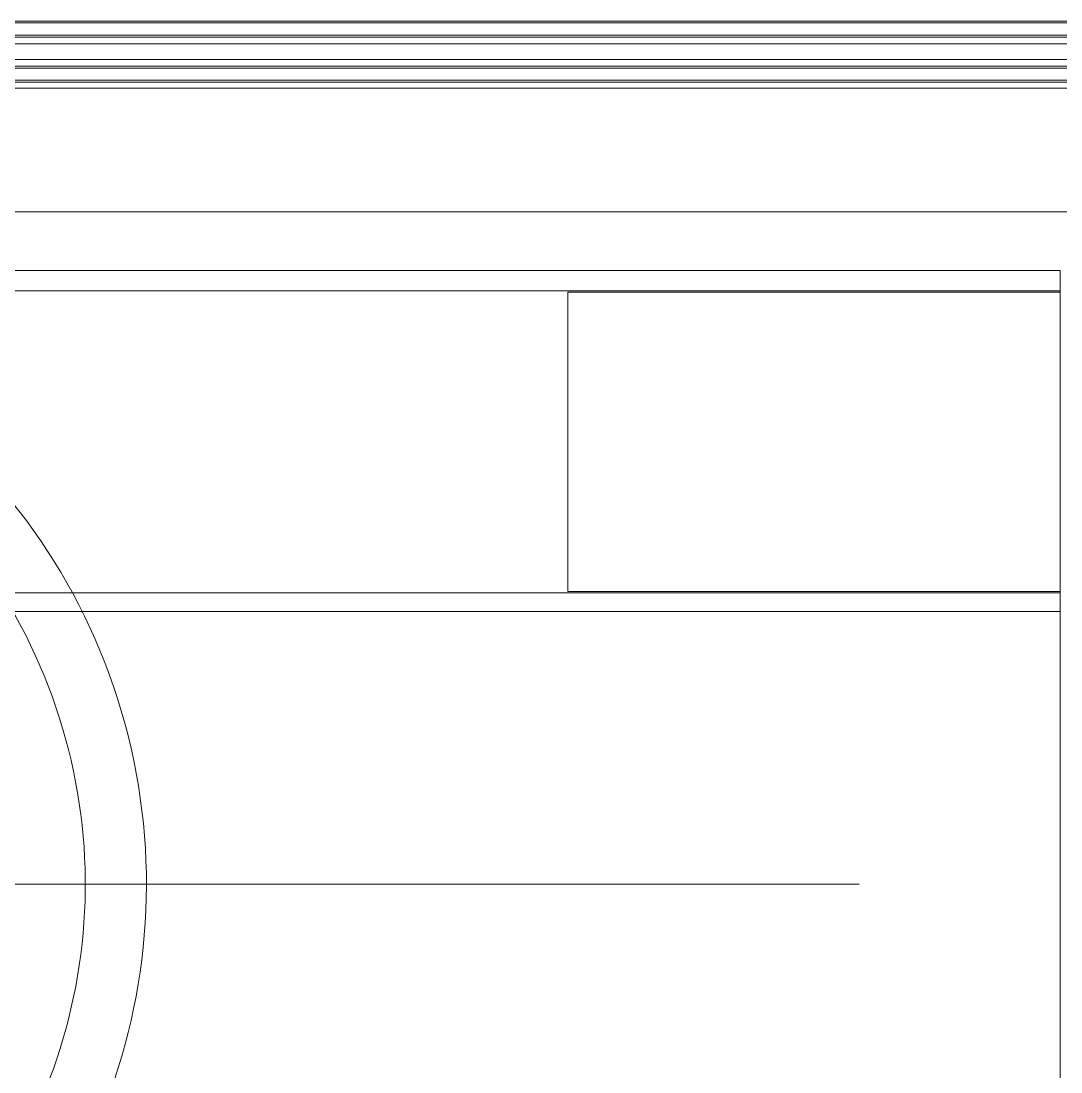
# Model space of a CAD drawing. Header units: inches. Extents: x 2378 to 8138, y 788 to 3743.
# Drawn here: x 4978.7 to 5148.8, y 1534.9 to 1706.9 of the extents above; entities that cross this region are included whole.
import ezdxf

# ---------------------------------------------------------------- set-up
doc = ezdxf.new("R2010")
doc.units = ezdxf.units.IN
doc.header["$MEASUREMENT"] = 0
doc.set_wipeout_variables(frame=1)
doc.layers.add('PK24E', color=7, linetype='Continuous')
for name, color, linetype, true_color in [('PK24E-COMP-PALLET', 132, 'Continuous', 0x00b7c8), ('PK24E-SYS-LIFT', 31, 'Continuous', 0xffcc5a), ('PK24E-SYS-SHELF', 31, 'Continuous', 0xffcc5a)]:
    doc.layers.add(name, color=color, linetype=linetype, true_color=true_color)
doc.layers.add('PK24E-TTARROW', color=20, linetype='Continuous', lineweight=20, true_color=0xf54b32)

# ---------------------------------------------------------------- blocks, each defined once
blk = doc.blocks.new('ELIFTTT-CHASIS--TOP-COMP-PKE24')
at = {"layer": 'PK24E-SYS-LIFT', "lineweight": 5}
for p, q in [((249.75, 84.5), (68.85, 84.5)), ((81.39, 72.5), (249.75, 72.5)), ((108.63, 9), (114.95, 9)), ((114.75, 8.8), (108.64, 8.8)), ((114.4, 8.7), (108.65, 8.7)), ((114.75, -5.8), (114.75, 8.8)), ((114.95, 9), (114.95, 8)), ((112.38, 7.3), (108.76, 7.3)), ((113.01, 6.79), (112.59, 7.21)), ((114.6, -5.5), (114.6, 8.5)), ((114.95, 8), (114.75, 8)), ((114.95, 7.5), (114.75, 7.5)), ((114.95, 8), (114.95, 7.5)), ((115.6, 7.75), (114.95, 7.75)), ((115.6, 7.75), (115.6, 3.3)), ((118.2, 7.8), (117.1, 7.61)), ((117.1, 7.61), (117.1, -4.61)), ((119.1, 8.5), (118.2, 8.5)), ((118.2, 8.5), (118.2, -5.5)), ((119.1, 8.5), (119.1, 8.15)), ((119.1, 7.64), (119.1, 8.15)), ((131.2, 8.15), (119.1, 8.15)), ((119.1, 7.64), (119.1, 7.62)), ((119.1, 6.42), (119.1, 7.62)), ((131.2, 7.62), (119.1, 7.62)), ((144.33, 8.37), (131.2, 8.37)), ((131.2, 8.37), (131.2, 8.15)), ((131.2, 7.62), (131.2, 8.15)), ((131.2, 6.42), (131.2, 7.62)), ((144.33, 8.37), (144.33, 6.36)), ((146.2, 6.58), (144.47, 8.31)), ((144.47, 8.31), (144.47, 6.32)), ((113.1, -3.58), (113.1, 6.58)), ((115.45, 6), (114.75, 6)), ((115.45, 6), (115.45, -3)), ((117.1, 6.6), (115.6, 6.6)), ((119.1, 4.82), (119.1, 6.42)), ((131.2, 6.42), (119.1, 6.42)), ((131.2, 4.82), (131.2, 6.42)), ((144.33, 6.36), (144.33, -5.37)), ((144.47, 6.32), (144.47, -5.31)), ((146.2, 6.58), (146.2, 5.09)), ((146.26, -3.44), (146.26, 6.44)), ((146.26, 6.43), (146.26, -3.43)), ((146.3, -3.35), (146.3, 6.35)), ((119.1, 3.69), (119.1, 4.82)), ((131.2, 4.82), (119.1, 4.82)), ((119.1, 3.69), (119.1, -0.69)), ((131.2, 3.22), (131.2, 4.82)), ((146.2, 5.09), (146.2, -3.58)), ((115.6, 1.5), (115.6, 3.3)), ((115.8, 3.13), (115.6, 3.13)), ((115.8, -0.13), (115.8, 3.13)), ((131.2, 3.22), (131.2, -0.22)), ((115.6, -0.3), (115.6, 1.5)), ((115.6, -0.13), (115.8, -0.13)), ((115.6, -0.3), (115.6, -4.75)), ((119.1, -1.82), (119.1, -0.69)), ((131.2, -1.82), (131.2, -0.22)), ((114.75, -3), (115.45, -3)), ((119.1, -1.82), (119.1, -1.82)), ((131.2, -1.82), (119.1, -1.82)), ((119.1, -3.44), (119.1, -1.82)), ((119.1, -3.44), (119.1, -3.57)), ((131.2, -3.44), (119.1, -3.44)), ((131.2, -3.44), (131.2, -1.82)), ((131.2, -5.15), (131.2, -3.44)), ((108.92, -4.3), (112.38, -4.3)), ((112.59, -4.21), (113.01, -3.79)), ((114.95, -4.5), (114.75, -4.5)), ((114.95, -5), (114.75, -5)), ((114.95, -5), (114.95, -4.5)), ((114.95, -4.75), (115.6, -4.75)), ((114.95, -6), (114.95, -5)), ((115.6, -3.6), (117.1, -3.6)), ((117.1, -4.61), (118.2, -4.8)), ((119.1, -5.15), (119.1, -3.57)), ((119.1, -5.15), (119.1, -5.5)), ((131.2, -5.15), (119.1, -5.15)), ((119.5, -5.3), (119.5, -5.15)), ((119.7, -5.3), (119.7, -5.15)), ((127.86, -5.3), (127.86, -5.15)), ((128.06, -5.3), (128.06, -5.15)), ((131.2, -5.15), (131.2, -5.37)), ((144.47, -5.31), (146.2, -3.58)), ((108.83, -6), (114.95, -6)), ((108.85, -5.7), (114.4, -5.7)), ((114.75, -5.8), (108.85, -5.8)), ((118.2, -5.5), (119.1, -5.5)), ((119.7, -5.3), (119.5, -5.3)), ((119.53, -8.75), (119.5, -5.3)), ((119.72, -5.3), (119.7, -5.3)), ((119.72, -5.3), (120.15, -5.3)), ((119.73, -8.75), (119.72, -5.3)), ((126.81, -5.3), (120.15, -5.3)), ((120.15, -5.3), (120.15, -5.3)), ((120.15, -5.3), (120.2, -8.17)), ((120.15, -5.3), (120.2, -8.17)), ((121.68, -5.91), (120.76, -6.61)), ((121.68, -5.91), (120.76, -6.61)), ((120.76, -6.61), (120.76, -6.61)), ((120.76, -6.61), (120.91, -7.75)), ((121.68, -5.91), (121.68, -5.9)), ((122.75, -6.35), (121.68, -5.91)), ((122.75, -6.35), (121.68, -5.91)), ((122.9, -7.49), (122.75, -6.35)), ((122.75, -6.35), (122.75, -6.35)), ((122.9, -7.49), (122.75, -6.35)), ((123.94, -6.92), (124.42, -6.08)), ((124.42, -6.09), (123.94, -6.92)), ((124.42, -6.09), (124.42, -6.08)), ((124.65, -5.95), (125.61, -5.95)), ((124.65, -5.95), (124.65, -5.95)), ((125.61, -5.95), (124.65, -5.95)), ((125.61, -5.95), (125.61, -5.95)), ((125.84, -6.08), (126.32, -6.92)), ((125.84, -6.09), (125.84, -6.08)), ((126.32, -6.92), (125.84, -6.09)), ((126.76, -8.17), (126.81, -5.3)), ((126.81, -5.3), (126.76, -8.17)), ((126.81, -5.3), (126.81, -5.3)), ((126.81, -5.3), (127.84, -5.3)), ((127.83, -8.75), (127.84, -5.3)), ((127.86, -5.3), (127.84, -5.3)), ((128.06, -5.3), (127.86, -5.3)), ((128.03, -8.75), (128.06, -5.3)), ((131.2, -5.37), (137.47, -5.37)), ((137.79, -5.37), (144.33, -5.37)), ((120.2, -8.17), (120.2, -8.17)), ((120.2, -8.75), (120.2, -8.17)), ((120.2, -8.75), (120.2, -8.17)), ((120.2, -8.75), (120.2, -8.17)), ((120.91, -7.75), (121.98, -8.2)), ((121.98, -8.2), (122.9, -7.49)), ((122.9, -7.49), (122.9, -7.49)), ((123.93, -7.05), (123.93, -7.05)), ((123.94, -6.92), (123.94, -6.91)), ((123.94, -7.19), (124.42, -8.02)), ((124.65, -8.15), (125.61, -8.15)), ((125.84, -8.02), (126.32, -7.19)), ((126.32, -6.92), (126.32, -6.91)), ((126.33, -7.05), (126.33, -7.05)), ((126.76, -8.17), (126.76, -8.17)), ((126.76, -8.17), (126.76, -8.17)), ((126.76, -8.75), (126.76, -8.17)), ((126.76, -8.75), (126.76, -8.17)), ((126.76, -8.17), (126.76, -8.75)), ((119.48, -8.75), (119.49, -9.33)), ((119.71, -8.75), (119.48, -8.75)), ((119.49, -9.5), (119.59, -9.5)), ((119.49, -9.5), (119.5, -9.68)), ((119.5, -9.68), (119.5, -9.75)), ((119.5, -9.68), (128.06, -9.68)), ((119.5, -9.75), (119.5, -9.8)), ((119.5, -9.75), (128.06, -9.75)), ((119.5, -9.8), (128.06, -9.8)), ((119.59, -9.5), (127.97, -9.5)), ((127.97, -9.5), (119.59, -9.5)), ((119.59, -9.5), (119.59, -9.5)), ((119.71, -8.75), (119.71, -9.29)), ((119.71, -8.75), (127.85, -8.75)), ((119.71, -9.29), (127.85, -9.29)), ((127.85, -8.75), (127.85, -9.29)), ((128.08, -8.75), (127.85, -8.75)), ((127.97, -9.5), (128.07, -9.5)), ((127.97, -9.5), (127.97, -9.5)), ((128.07, -9.5), (128.06, -9.68)), ((128.06, -9.68), (128.06, -9.75)), ((128.06, -9.75), (128.06, -9.8)), ((128.08, -8.75), (128.07, -9.33))]:
    blk.add_line(p, q, dxfattribs=at)
at = {"layer": 'PK24E-SYS-LIFT', "lineweight": 5, "flags": 128}
for points in [[(119.49, -9.5), (119.49, -9.42), (119.49, -9.33)], [(128.07, -9.5), (128.07, -9.42), (128.07, -9.33)]]:
    blk.add_lwpolyline(points, dxfattribs=at)
at = {"layer": 'PK24E-SYS-LIFT', "lineweight": 5}
blk.add_circle((0, 0), 109, dxfattribs=at)
for centre, radius, start, end in [((114.4, 8.5), 0.2, 0, 90), ((112.38, 7), 0.3, 45, 90), ((144.33, 8.17), 0.2, 45, 90), ((112.8, 6.58), 0.3, 0, 45), ((146.06, 6.44), 0.2, 0, 45), ((146.19, 6.35), 0.11, 0, 50.4877), ((115.4, 3.3), 0.2, 0, 75.5225), ((115.4, -0.3), 0.2, 284.4775, 0), ((146.06, -3.44), 0.2, 315, 0), ((146.19, -3.35), 0.11, 309.5123, 0), ((112.38, -4), 0.3, 270, 315), ((112.8, -3.58), 0.3, 315, 0), ((114.4, -5.5), 0.2, 270, 0), ((137.63, -12.31), 6.94, 88.6726, 91.3112), ((144.33, -5.17), 0.2, 270, 315), ((119.56, -9.5), 0.0322, 1.5298, 3.1054), ((127.94, -9.5), 0.0274, 357.5302, 359.3787)]:
    blk.add_arc(centre, radius, start, end, dxfattribs=at)
for centre, major_axis, ratio, start_param, end_param in [((125.13, -7.05), (1.2, 0), 0.999924, 1.981934, 2.206856), ((125.13, -7.05), (1.2, 0), 0.999924, 0.934737, 1.159658), ((125.13, -7.05), (1.2, 0), 0.999924, 3.029132, 3.254054), ((125.13, -7.05), (1.2, 0), 0.999924, 4.076329, 4.301251), ((125.13, -7.05), (1.2, 0), 0.999924, 5.123527, 5.348449), ((125.13, -7.05), (1.2, 0), 0.999924, 6.170724, 6.395646), ((114.79, 16.33), (18.71, -18.48), 0.975618, 5.661152, 5.669909), ((132.77, 16.33), (18.71, 18.48), 0.975618, 3.754869, 3.763626)]:
    blk.add_ellipse(centre, major_axis=major_axis, ratio=ratio, start_param=start_param, end_param=end_param, dxfattribs=at)
for points, knots in [([(120.2, -8.17), (120.2, -8.17), (120.2, -8.17), (120.2, -8.17), (120.2, -8.17), (120.2, -8.17), (120.2, -8.17)], [0, 0, 0, 0, 0.043511, 0.220779, 0.610768, 1, 1, 1, 1]), ([(119.59, -9.5), (119.59, -9.5), (119.59, -9.5), (119.59, -9.5), (119.59, -9.5)], [0, 0, 0, 0, 0.942376, 1, 1, 1, 1]), ([(127.97, -9.5), (127.97, -9.5), (127.97, -9.5), (127.97, -9.5), (127.97, -9.5)], [0, 0, 0, 0, 0.058671, 1, 1, 1, 1])]:
    blk.add_open_spline(points, degree=3, knots=knots, dxfattribs=at)
blk = doc.blocks.new('ELIFTTT-TT--TOP-COMP-PKE24')
at = {"layer": 'PK24E-SYS-LIFT', "lineweight": 5}
for p, q in [((196.75, 89.5), (196.75, 84.5)), ((204.25, 89.5), (196.75, 89.5)), ((204.25, 84.5), (204.25, 89.5)), ((211.75, 89.5), (211.75, 84.5)), ((215.5, 89.5), (211.75, 89.5)), ((219.25, 89.5), (215.5, 89.5)), ((219.25, 84.5), (219.25, 89.5)), ((230.5, 84.5), (-230.5, 84.5)), ((230.5, 84.5), (230.5, -84.5)), ((220.5, 74.5), (87.6, 74.5)), ((87.6, 74.5), (87.6, -74.5)), ((220.5, -74.5), (220.5, 74.5)), ((258.3, 67.75), (230.5, 67.75)), ((230.5, 59.75), (258.3, 59.75)), ((98.52, 8.79), (98.52, 8.05)), ((98.82, 8.79), (98.52, 8.79)), ((98.82, 8.05), (98.82, 8.79)), ((98.82, 8.79), (110.62, 8.79)), ((110.62, 8.79), (110.62, 8.05)), ((110.92, 8.79), (110.62, 8.79)), ((110.92, 8.05), (110.92, 8.79)), ((98.42, 7.96), (96.92, 7.8)), ((96.92, 7.8), (96.92, 7.7)), ((96.92, 7.7), (96.92, 7.29)), ((96.92, 7.29), (96.92, 6.04)), ((98.42, 5.5), (98.42, 8.05)), ((98.42, 8.05), (111.02, 8.05)), ((111.02, 6.75), (111.02, 8.05)), ((96.92, 5.5), (96.62, 5.5)), ((96.62, 5.5), (96.62, 0)), ((96.92, 6.04), (96.92, 4.93)), ((98.42, -11.5), (98.42, 5.5)), ((111.32, 6.75), (99.67, 6.75)), ((111.32, 4.25), (111.32, 6.75)), ((112.82, 6.1), (111.32, 6.1)), ((112.82, 0), (112.82, 6.1)), ((96.92, 4.93), (96.92, 2.77)), ((99.67, 4.25), (111.32, 4.25)), ((104.72, -10.25), (104.72, 4.25)), ((105.72, -10.25), (105.72, 4.25)), ((111.02, -10.25), (111.02, 4.25)), ((96.42, 2.25), (87.6, 2.25)), ((96.62, 2.75), (96.52, 2.75)), ((96.52, 2.75), (96.52, -2.75)), ((96.92, 2.77), (96.92, 1.25)), ((112.92, 2.75), (112.82, 2.75)), ((112.92, -2.75), (112.92, 2.75)), ((220, 2.25), (113.02, 2.25)), ((220, 2.25), (220, -2.25)), ((96.62, 0), (96.62, -5.5)), ((96.92, 1.25), (96.92, 0)), ((96.92, 0), (96.92, -1.25)), ((112.82, -6.1), (112.82, 0)), ((96.92, -1.25), (96.92, -2.77)), ((87.6, -2.25), (96.42, -2.25)), ((96.52, -2.75), (96.62, -2.75)), ((96.92, -2.77), (96.92, -4.29)), ((112.82, -2.75), (112.92, -2.75)), ((113.02, -2.25), (220, -2.25)), ((96.92, -4.29), (98.42, -4.37)), ((96.92, -5.04), (96.92, -4.29)), ((96.92, -7.96), (96.92, -5.04)), ((97.52, -5.07), (96.92, -5.04)), ((97.52, -5.93), (97.52, -5.07)), ((117.72, -5.1), (116.42, -5.1)), ((116.42, -24.3), (116.42, -5.1)), ((117.72, -5.1), (137.72, -5.1)), ((117.72, -5.1), (117.72, -5.87)), ((153.04, -5.05), (137.72, -5.05)), ((137.72, -5.05), (137.72, -5.1)), ((137.72, -5.82), (137.72, -5.1)), ((155.72, -7.73), (153.04, -5.05)), ((153.04, -24.35), (153.04, -5.05)), ((96.62, -5.5), (96.92, -5.5)), ((97.52, -7.65), (97.52, -5.93)), ((111.02, -6.1), (112.82, -6.1)), ((112.52, -6.7), (111.02, -6.7)), ((112.52, -22.7), (112.52, -6.7)), ((116.42, -6.41), (114.62, -6.41)), ((114.62, -6.41), (114.62, -7.49)), ((114.62, -22.99), (114.62, -6.41)), ((117.72, -6.6), (117.72, -5.87)), ((117.72, -6.6), (137.72, -6.6)), ((117.72, -9.47), (117.72, -6.6)), ((137.72, -5.82), (137.72, -6.6)), ((137.72, -9.38), (137.72, -6.6)), ((96.92, -7.96), (97.52, -8.02)), ((98.42, -7.59), (97.52, -7.65)), ((114.62, -7.49), (112.52, -7.49)), ((114.62, -14.7), (114.62, -7.49)), ((155.72, -21.67), (155.72, -7.73)), ((111.32, -10.25), (99.67, -10.25)), ((111.32, -10.25), (111.32, -12.75)), ((117.72, -10.92), (117.72, -9.47)), ((137.72, -9.38), (137.72, -10.92)), ((98.42, -13.65), (98.42, -11.5)), ((137.72, -10.92), (117.72, -10.92)), ((117.72, -10.92), (117.72, -14.7)), ((137.72, -13.72), (137.72, -10.92)), ((97.52, -13.45), (98.42, -13.54)), ((98.42, -13.65), (98.42, -14.92)), ((104.72, -15.45), (98.42, -13.65)), ((99.67, -12.75), (111.32, -12.75)), ((104.72, -14.4), (104.72, -12.75)), ((105.72, -14.4), (105.72, -12.75)), ((111.02, -14.4), (111.02, -12.75)), ((137.72, -13.72), (137.72, -15.68)), ((98.42, -15.5), (98.42, -14.92)), ((104.72, -14.4), (105.72, -14.4)), ((104.72, -22.75), (104.72, -14.4)), ((105.72, -22.75), (105.72, -14.4)), ((105.72, -14.4), (111.02, -14.4)), ((111.02, -22.55), (111.02, -14.4)), ((114.62, -21.91), (114.62, -14.7)), ((117.72, -14.7), (117.72, -18.48)), ((98.42, -15.5), (98.62, -15.55)), ((98.62, -15.55), (104.72, -17.18)), ((98.62, -19.04), (98.62, -15.55)), ((137.72, -18.48), (137.72, -15.68)), ((117.72, -18.48), (137.72, -18.48)), ((117.72, -19.93), (117.72, -18.48)), ((137.72, -18.48), (137.72, -20.02)), ((98.62, -20.56), (98.62, -19.04)), ((98.62, -20.77), (98.62, -20.56)), ((117.72, -21.45), (117.72, -19.93)), ((137.72, -21.45), (137.72, -20.02)), ((99.72, -21.96), (104.72, -22.4)), ((112.52, -21.91), (114.62, -21.91)), ((114.62, -21.91), (114.62, -22.99)), ((117.72, -22.3), (117.72, -21.45)), ((137.72, -21.45), (117.72, -21.45)), ((117.72, -22.3), (117.72, -24.3)), ((137.72, -21.45), (137.72, -22.37)), ((153.04, -24.35), (155.72, -21.67)), ((104.72, -22.95), (104.72, -22.75)), ((104.72, -22.75), (105.72, -22.75)), ((104.72, -22.95), (105.72, -22.95)), ((105.72, -22.55), (111.02, -22.55)), ((105.72, -22.75), (111.02, -22.75)), ((105.72, -22.95), (105.72, -22.75)), ((111.02, -22.75), (111.02, -22.55)), ((111.02, -22.7), (112.52, -22.7)), ((114.62, -22.99), (116.42, -22.99)), ((137.72, -24.3), (137.72, -22.37)), ((116.42, -24.3), (117.72, -24.3)), ((137.72, -24.3), (117.72, -24.3)), ((118.31, -29.45), (118.31, -24.3)), ((118.61, -29.45), (118.61, -24.3)), ((129.61, -29.45), (129.61, -24.3)), ((129.91, -29.45), (129.91, -24.3)), ((137.72, -24.3), (137.72, -24.35)), ((137.72, -24.35), (148.38, -24.35)), ((148.87, -24.35), (148.38, -24.35)), ((148.87, -24.35), (153.04, -24.35)), ((118.61, -29.45), (118.31, -29.45)), ((129.61, -29.45), (118.61, -29.45)), ((129.91, -29.45), (129.61, -29.45))]:
    blk.add_line(p, q, dxfattribs=at)
blk.add_circle((100.47, -19.8), 2, dxfattribs=at)
for centre, radius, start, end in [((0, 0), 109, 4.6242, 36.518), ((99.67, 5.5), 1.25, 90, 180), ((99.67, 5.5), 1.25, 180, 270), ((99.77, 5.5), 0.6, 0, 180), ((99.77, 5.5), 0.6, 180, 0), ((109.97, 5.5), 0.6, 0, 180), ((109.97, 5.5), 0.6, 180, 0), ((96.52, 2.65), 0.1, 90, 180), ((112.92, 2.65), 0.1, 0, 90), ((96.52, -2.65), 0.1, 180, 270), ((112.92, -2.65), 0.1, 270, 0), ((99.67, -11.5), 1.25, 90, 180), ((99.67, -11.5), 1.25, 180, 270), ((99.77, -11.5), 0.6, 0, 180), ((99.77, -11.5), 0.6, 180, 0), ((109.97, -11.5), 0.6, 0, 180), ((109.97, -11.5), 0.6, 180, 0), ((100.47, -19.8), 2, 202.3316, 157.6684), ((100.47, -19.8), 2, 157.6684, 202.3316), ((99.82, -20.77), 1.2, 180, 265), ((0, 0), 109, 323.482, 347.9529)]:
    blk.add_arc(centre, radius, start, end, dxfattribs=at)
for points, knots in [([(96.42, 0), (96.42, 0.17), (96.42, 0.52), (96.42, 1.02), (96.42, 1.48), (96.42, 1.89), (96.42, 2.22), (96.42, 2.46), (96.42, 2.62), (96.42, 2.64), (96.42, 2.65)], [0, 0, 0, 0, 0.125, 0.25, 0.375, 0.5, 0.625, 0.75, 0.875, 1, 1, 1, 1]), ([(113.02, -2.65), (113.02, -2.64), (113.02, -2.62), (113.02, -2.46), (113.02, -2.22), (113.02, -1.89), (113.02, -1.48), (113.02, -1.02), (113.02, -0.52), (113.02, 0), (113.02, 0.52), (113.02, 1.02), (113.02, 1.48), (113.02, 1.89), (113.02, 2.22), (113.02, 2.46), (113.02, 2.62), (113.02, 2.64), (113.02, 2.65)], [0, 0, 0, 0, 0.0625, 0.125, 0.1875, 0.25, 0.3125, 0.375, 0.4375, 0.5, 0.5625, 0.625, 0.6875, 0.75, 0.8125, 0.875, 0.9375, 1, 1, 1, 1]), ([(96.42, -2.65), (96.42, -2.64), (96.42, -2.62), (96.42, -2.46), (96.42, -2.22), (96.42, -1.89), (96.42, -1.48), (96.42, -1.02), (96.42, -0.52), (96.42, -0.17), (96.42, 0)], [0, 0, 0, 0, 0.125, 0.25, 0.375, 0.5, 0.625, 0.75, 0.875, 1, 1, 1, 1]), ([(97.52, -7.65), (97.52, -7.81), (97.52, -8.13), (97.52, -8.66), (97.52, -9.21), (97.52, -9.6), (97.52, -9.79)], [0, 0, 0, 0, 0.25, 0.5, 0.75, 1, 1, 1, 1]), ([(97.52, -9.79), (97.52, -9.96), (97.52, -10.31), (97.52, -10.82), (97.52, -11.3), (97.52, -11.76), (97.52, -12.18), (97.52, -12.55), (97.52, -12.87), (97.52, -13.12), (97.52, -13.31), (97.52, -13.41), (97.52, -13.46), (97.52, -13.45), (97.52, -13.45)], [0, 0, 0, 0, 0.09042, 0.180841, 0.271261, 0.361682, 0.452102, 0.542523, 0.632943, 0.723363, 0.813784, 0.904205, 0.994625, 1, 1, 1, 1]), ([(148.38, -24.35), (148.39, -24.35), (148.39, -24.35), (148.43, -24.35), (148.49, -24.35), (148.57, -24.35), (148.65, -24.35), (148.73, -24.35), (148.8, -24.35), (148.85, -24.35), (148.86, -24.35), (148.87, -24.35), (148.87, -24.35)], [0, 0, 0, 0, 0.106795, 0.213596, 0.320503, 0.427754, 0.535474, 0.643625, 0.75192, 0.859858, 0.967037, 1, 1, 1, 1])]:
    blk.add_open_spline(points, degree=3, knots=knots, dxfattribs=at)
blk = doc.blocks.new('*U38')
at = {"lineweight": 5}
blk.add_wipeout([(-262.27, 110), (262.27, 110), (267.5, 96.99), (267.5, -96.99), (262.27, -110), (-262.27, -110), (-267.5, -96.99), (-267.5, 96.99)], dxfattribs=at)
at = {"layer": 'PK24E-COMP-PALLET', "lineweight": 5}
for p, q in [((262.27, 110), (-262.27, 110)), ((249.45, 100.42), (-249.45, 100.42)), ((249.45, -100.42), (249.45, 100.42)), ((249.45, 97.11), (-249.45, 97.11)), ((168.92, 47.89), (168.92, 96.89)), ((249.45, 96.89), (168.92, 96.89)), ((249.45, 47.67), (-249.45, 47.67)), ((249.45, 47.89), (168.92, 47.89)), ((249.45, 44.65), (-249.45, 44.65))]:
    blk.add_line(p, q, dxfattribs=at)
blk = doc.blocks.new('TTARROW---TOP-DECOR-PK24')
at = {"layer": 'PK24E-TTARROW', "lineweight": 5}
blk.add_lwpolyline([(0, 90), (0, 80), (-32.49, 89.27), (0, 110), (0, 100, -0.763437), (50.85, -86.11), (61.06, -72.77), (52.06, -73.42, 0.73095)], format="xyb", close=True, dxfattribs=at)
blk = doc.blocks.new('ELIFT-DU--TOP-COMP-PKE24')
at = {"layer": 'PK24E-SYS-LIFT', "linetype": 'Continuous', "lineweight": 5}
for p, q in [((-258.37, 141.25), (279.63, 141.25)), ((-258.37, 140.95), (279.63, 140.95)), ((-270.56, 138.95), (294.94, 138.95)), ((-270.56, 138.62), (294.94, 138.62)), ((-270.56, 137.52), (294.94, 137.52)), ((-270.56, 134.98), (294.94, 134.98)), ((-270.56, 133.88), (294.94, 133.88)), ((-270.56, 133.55), (294.94, 133.55)), ((279.63, 131.55), (-258.37, 131.55)), ((279.63, 131.25), (-258.37, 131.25)), ((-245.37, 130.25), (266.63, 130.25))]:
    blk.add_line(p, q, dxfattribs=at)
blk = doc.blocks.new('*U39')
for name in ['ELIFTTT-CHASIS--TOP-COMP-PKE24', 'ELIFTTT-TT--TOP-COMP-PKE24']:
    blk.add_blockref(name, (0, 0))
at = {"layer": 'PK24E-SYS-SHELF'}
blk.add_blockref('*U38', (0, 0), dxfattribs=at)
blk.add_blockref('TTARROW---TOP-DECOR-PK24', (0, 0))
blk.add_blockref('ELIFT-DU--TOP-COMP-PKE24', (0, 0))
blk = doc.blocks.new('LAYOUT----DATA-PK24')
at = {"layer": 'PK24E', "lineweight": 5}
h = blk.add_hatch(color=4, dxfattribs=at)
h.dxf.hatch_style = 1
h.paths.add_polyline_path([(-20, 0, 0.414214), (0, -20), (0, 0)])
h.paths.add_polyline_path([(0, 0), (20, 0, 0.414214), (0, 20)])
at = {"layer": 'PK24E', "color": 4, "lineweight": 5}
for p, q in [((0, 30), (0, -30)), ((0, -20), (0, 20)), ((-30, 0), (220, 0))]:
    blk.add_line(p, q, dxfattribs=at)
blk.add_circle((0, 0), 20, dxfattribs=at)

msp = doc.modelspace()

# ---------------------------------------------------------------- block references
at = {"layer": 'PK24E', "lineweight": 5}
msp.add_blockref('*U39', (4899.17, 1565.63), dxfattribs=at)

# ---------------------------------------------------------------- next in the draw order: block references
at = {"xscale": 0.984251968503937, "yscale": 0.984251968503937, "zscale": 0.984251968503937}
msp.add_blockref('LAYOUT----DATA-PK24', (4899.21, 1565.66), dxfattribs=at)

doc.saveas('drawing.dxf')
